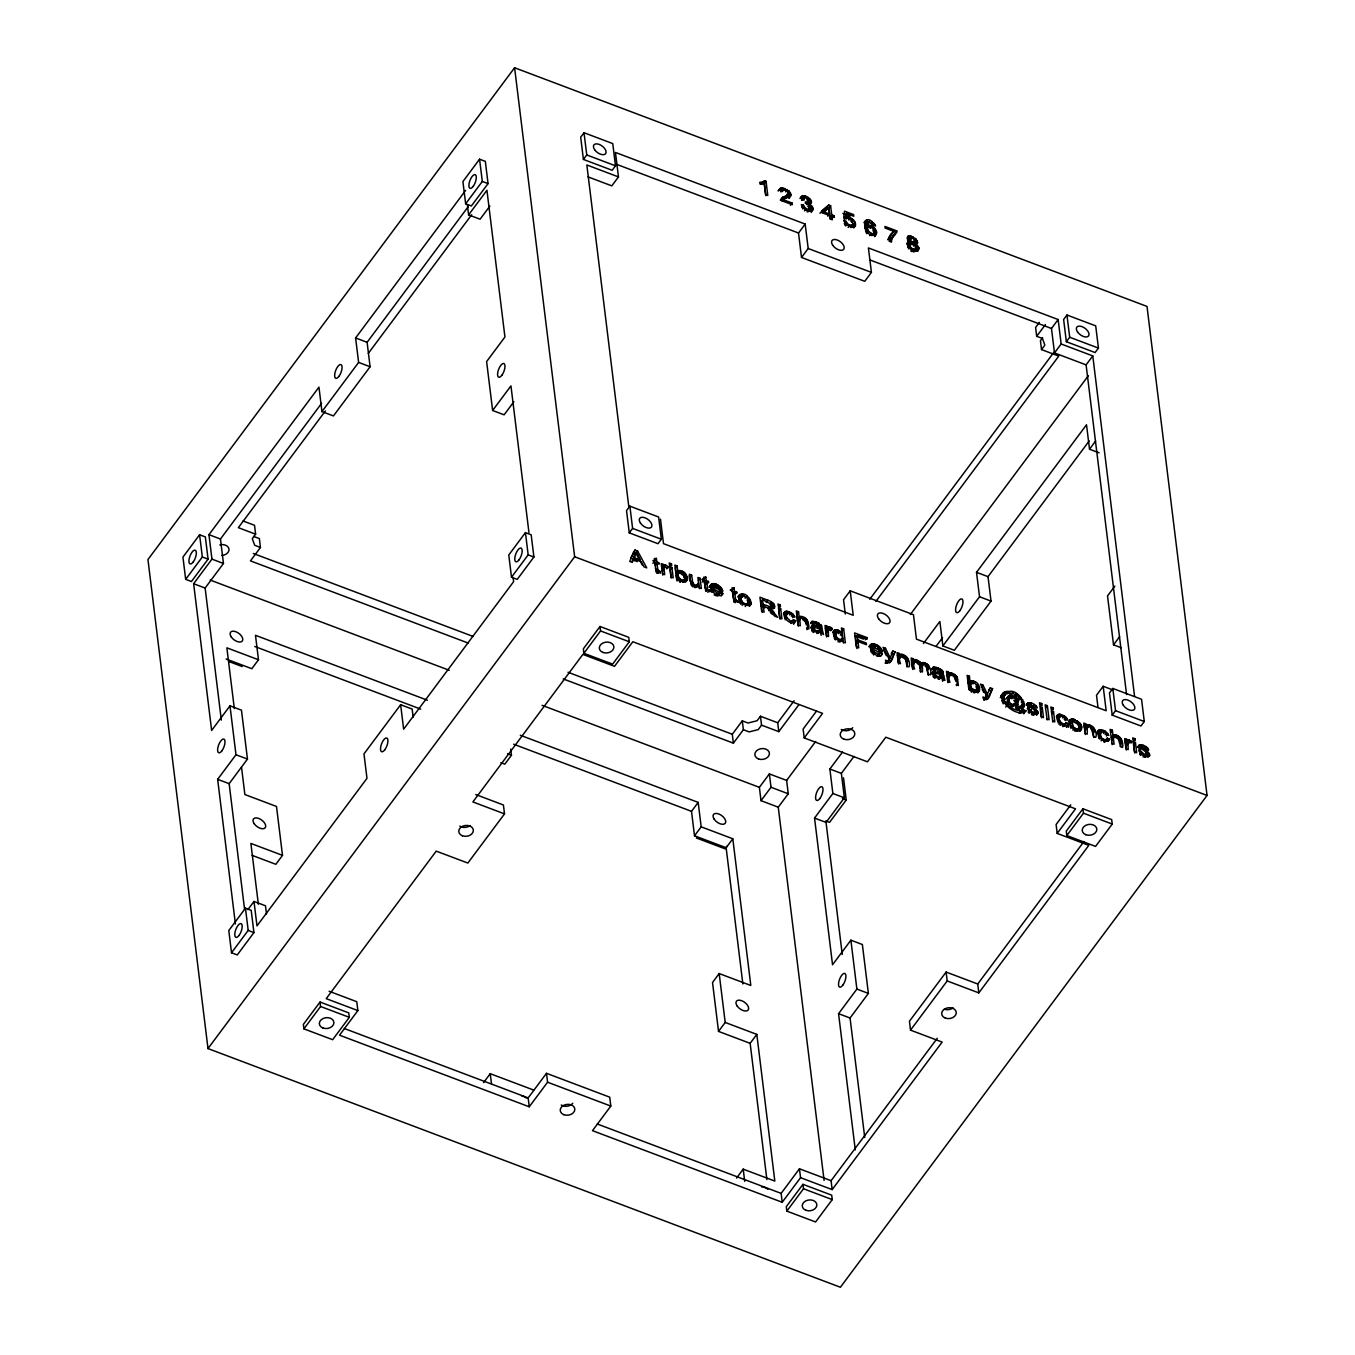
<?xml version="1.0" encoding="UTF-8"?>
<svg xmlns="http://www.w3.org/2000/svg" width="1355" height="1355" viewBox="0 0 1355 1355"><rect width="100%" height="100%" fill="white"/><g stroke="black" fill="none" stroke-linecap="round" stroke-linejoin="round"><path stroke-width="1.5" d="M1013.777 700.298L1014.658 701.365L1016.318 699.129C1007.104 687.324 1002.937 708.597 1015.302 705.498C1032.256 716.676 1021.247 688.933 1009.373 691.423C990.149 693.167 1014.98 719.878 1025.938 710.816L1023.702 709.969C1015.437 712.882 999.736 703.499 1005.156 693.828C1012.829 689.729 1028.631 701.043 1019.688 708.597L1016.877 708.953L1018.537 706.717L1022.178 705.565M837.288 631.447L835.645 632.649L836.509 636.918L834.832 639.154L833.986 634.885L837.288 631.447C844.368 630.092 842.437 645.065 841.065 639.374M876.211 234.364L874.551 236.583L874.991 234.415L873.01 230.536L874.669 228.301L871.807 226.082L867.336 225.303L864.863 228.03L865.1 225.015L868.216 221.678L875.584 225.997C862.695 206.807 859.527 237.735 875.466 235.025L876.651 232.179L874.669 228.301M786.611 613.493L784.647 617.931L786.323 615.695C785.494 610.902 792.37 613.341 792.895 616.423L795.029 616.982L791.354 612.714L786.307 611.207L784.376 612.257C781.547 617.897 792.421 626.959 795.69 620.742L793.471 619.692L790.913 623.436L793.471 619.692M1059.475 716.473L1057.51 720.911L1059.17 718.675C1058.357 713.882 1065.233 716.338 1065.741 719.403L1067.892 719.962L1064.217 715.711L1059.17 714.187L1057.239 715.237C1054.41 720.877 1065.284 729.938 1068.553 723.722L1066.334 722.672L1062.845 726.5L1066.334 722.672M1107.035 739.119L1106.408 739.644C1096.873 740.457 1100.599 724.688 1106.713 734.867L1108.847 735.426L1105.172 731.158L1100.125 729.651L1098.194 730.701C1095.365 736.341 1106.239 745.385 1109.508 739.186L1107.289 738.136L1104.732 741.879L1107.289 738.136M1004.343 700.484L1002.666 702.72L1002.141 698.367L1005.156 693.828M685.037 579.093L683.716 574.164L679.787 571.996C675.451 573.419 679.566 580.567 683.327 580.313L685.037 579.093L682.734 582.244M975.719 690.034L975.414 692.185L973.94 692.862L975.6 690.627C979.987 689.255 975.736 681.988 972.077 682.327L968.689 685.749L972.399 680.938C983.256 681.971 979.614 699.468 970.79 688.967L970.942 690.237L968.876 689.458L967.148 675.4L969.384 676.23L969.994 681.26L968.334 683.496L967.707 678.465L969.384 676.23M748.671 603.111C751.06 597.453 738.238 592.101 741.473 600.401C743.624 606.972 752.228 601.366 747.012 605.346M899.212 654.838L899.043 653.381L897.027 652.619L898.28 662.815L900.516 663.662C895.113 649.621 910.543 657.344 906.749 666.016L908.985 666.846C911.898 660.613 902.311 649.13 897.552 657.073L900.262 656.582L901.922 654.363M948.043 682.683L947.636 677.432L951.346 673.012L954.852 674.553L957.308 677.517L958.408 685.511L956.173 684.665M1079.41 727.94C1073.922 735.375 1082.916 725.636 1078.021 723.011C1073.804 714.61 1065.149 731.243 1073.787 719.183L1080.409 723.655L1081.764 727.076L1080.562 730.514C1073.854 733.919 1063.675 718.658 1073.787 719.183M1085.609 728.55L1084.898 730.802L1088.353 726.212L1091.249 727.432L1093.485 736.493L1095.721 737.34C1098.634 731.107 1089.047 719.624 1084.288 727.55L1086.998 727.076L1088.675 724.84M677.297 579.872L676.399 575.435L679.787 571.996M975.6 690.627L971.247 687.95L970.603 682.988M920.553 672.199L920.13 666.982L922.382 664.086L924.601 664.238L926.854 666.05L928.039 674.045L930.258 674.875C933.358 668.862 923.958 657.294 919.401 665.407L922.061 664.831L923.737 662.595M914.219 661.867L911.661 662.375L913.338 660.139L913.151 658.716L911.153 657.954L912.406 668.151L914.642 668.98C909.578 655.735 923.602 661.714 920.231 671.098L922.467 671.945L922.382 664.086M913.609 246.068L917.555 242.884L915.828 238.87L910.746 235.99L907.647 236.295L907.376 239.022L910.17 241.901L908.511 244.137L907.088 244.069L908.765 241.834L910.17 241.901M810.595 199.896L806.598 204.622L809.037 201.98L808.156 199.168L804.768 197.44L802.973 199.016L800.686 197.881C802.922 192.766 811.73 198.287 811.442 202.759L809.325 203.86L813.152 208.602L811.255 212.379L811.12 209.5L807.665 206.096M772.469 605.583L770.826 606.972L763.102 604.296L762.543 599.655L772.113 604.584L769.928 609.174L773.925 604.11L770.148 601.129L759.935 597.182L761.662 611.257L764.068 612.155L763.305 605.922L768.59 608.327L774.67 616.152L777.685 617.304L770.301 608.412L768.624 610.648M867.319 227.488L868.589 231.451L866.912 233.687L865.659 229.723L867.996 226.81L871.875 227.691L873.975 230.028L874.297 232.687L871.993 235.668L876.024 230.198M1038.235 712.781L1037.066 714.542L1033.323 714L1029.309 711.697L1027.293 708.597L1029.461 709.173C1038.066 718.015 1037.083 709.038 1027.784 705.853C1025.142 699.519 1036.897 703.99 1037.185 708.021L1035.034 707.429C1021.856 699.688 1035.627 708.919 1038.235 712.781L1036.575 715.017L1034.272 711.883L1035.948 709.647M1140.876 746.571L1148.346 752.432L1149.701 755.65L1147.583 756.717L1142.553 755.04L1138.81 750.704L1140.995 751.263C1149.599 760.104 1148.6 751.127 1139.301 747.943C1136.676 741.608 1148.43 746.097 1148.701 750.128L1146.55 749.535C1145.585 745.809 1138.336 745.098 1139.453 749.959L1143.129 745.301M851.567 225.523L850.754 227.606L853.125 224.591L851.872 220.56L848.958 218.646L843.691 217.749L844.572 211.194L853.616 214.615L853.819 216.258L846.553 213.514L844.385 219.171L846.553 213.514M854.954 222.051L853.294 224.286L853.786 227.911L855.445 225.675C856.14 220.746 850.686 216.58 846.045 216.936M891.861 238.582L891.471 242.122L889.185 241.258L890.235 235.635L894.046 231.434L885.137 228.08L884.934 226.421L896.705 230.858L896.875 232.213L890.184 240.817L893.894 234.703M773.925 604.11L774.484 608.226L770.301 608.412M916.742 248.914L912.508 248.846L910.069 246.644L909.561 244.036L912.745 243.595L916.454 246.644L916.742 248.914L914.405 251.759M808.258 202.386L805.412 201.844L805.344 203.267L808.325 204.402L810.798 207.755L807.173 211.837L808.986 211.024L808.732 208.806M915.201 241.918L913.253 238.378L909.476 238.074L911.407 241.596L915.201 241.918L912.999 244.611L915.303 241.156M915.269 243.832L918.775 247.44L917.86 251.132C913.219 251.793 907.02 248.117 907.223 242.985L908.765 241.834M1018.774 698.638L1017.114 700.874L1015.928 707.988L1017.588 705.752L1018.774 698.638L1016.555 697.808L1016.318 699.129M909.679 239.801L908.019 242.037L907.816 240.309L910.018 237.616M786.696 194.764L786.256 197.474L781.073 199.439L782.75 197.203L787.933 195.239L788.712 193.562L786.391 190.53L782.496 189.615L781.784 191.309L779.464 190.259L779.803 188.718L782.563 187.803L789.152 191.106L791.015 194.459L789.101 198.186L791.015 194.459M1070.162 719.573L1068.502 721.809L1072.127 721.419L1073.194 726.771L1076.09 728.787L1079.156 728.482M807.36 204.215L809.189 201.048M678.499 578.653L678.652 579.923L676.585 579.144L674.858 565.086L677.094 565.916L675.434 568.152L676.043 573.165L677.703 570.929C689.136 567.762 690.711 590.56 678.499 578.653L676.839 580.889M712.899 588.409L713.458 590.035L711.782 592.271L711.24 590.645L712.899 588.409C728.702 598.842 722.486 585.479 714.746 583.7L711.189 589.273L714.847 585.191L718.506 586.918L720.216 589.815L712.849 587.037M872.451 648.622L872.993 650.248L871.333 652.483L870.774 650.857L872.451 648.622C888.253 659.055 882.037 645.691 874.297 643.913L870.723 649.485L874.382 645.403L878.04 647.131L879.751 650.027L872.4 647.25M977.7 684.224L976.04 686.46L977.853 692.913L979.513 690.677M662.815 575.113L661.223 563.629L663.222 564.391L663.425 565.933L665.322 565.035L668.422 566.661L667.846 567.965L664.441 567.034L662.375 571.556L662.764 569.269L664.492 569.202M826.618 636.935L826.567 631.091L829.853 627.043L832.207 628.466L831.631 629.787L828.227 628.856L826.296 631.498M829.853 627.043L827.211 627.755L827.024 626.196L825.009 625.451L826.262 635.63L828.498 636.477L828.227 628.856M1126.31 750.043L1125.988 744.606L1127.97 744.132M912.762 669.455L912.423 663.95L915.895 659.631L921.061 663.171M1009.323 701.873L1007.663 704.109C1004.8 696.673 1017.52 694.759 1015.708 703.059C1013.083 707.649 1006.274 700.942 1010 697.69M696.758 587.003L698.536 582.921L696.877 585.157M1015.302 703.753L1015.911 701.28M798.366 626.196C794.86 612.24 810.968 618.744 806.903 629.652M799.721 618.507L800.263 625.824L798.027 624.977L796.3 610.919L798.535 611.766L799.162 616.796L797.485 619.032L796.876 614.001L798.535 611.766M1014.251 703.516L1013.083 706.463L1015.708 703.059M1113.539 736.951L1111.727 740.931C1112.523 731.107 1124.074 740.067 1120.348 746.622L1122.584 747.469C1123.769 741.761 1119.721 733.326 1112.98 735.24L1111.303 737.476L1115.08 737.577L1116.74 735.342M632.599 559.886L636.41 551.976L640.424 559.988L634.259 557.65L632.599 559.886L637.223 561.631M634.259 557.65L636.41 551.976M818.268 630.6L818.2 632.836L816.879 633.462L819.877 630.6L819.216 626.925M941.352 674.197L941.285 676.416L938.287 679.295L941.352 674.197L935.069 673.316L933.443 676.941L935.069 673.316M1023.99 701.941L1022.314 704.177L1021.89 709.461L1024.211 706.328M813.661 627.484L811.78 630.431L813.661 627.484L819.944 628.364L821.706 626.129L817.997 622.656L811.662 621.505L810.9 622.894L813.102 623.944C816.303 619.032 823.467 630.532 817.793 627.856M888.507 660.156L889.151 658.174M890.184 657.92L892.894 651.061L895.13 651.907C892.86 654.888 892.064 666.27 885.967 661.901L885.509 660.19L887.982 661.088L889.32 659.445L883.07 647.351L885.476 648.266L890.184 657.92L886.306 663.323L885.137 663.052L886.814 660.817M986.576 694.946L985.949 696.927L990.336 687.849L992.571 688.679C990.302 691.66 989.489 703.042 983.391 698.672L982.951 696.961L985.407 697.859L986.745 696.216L980.495 684.123L982.9 685.037L987.609 694.692M793.573 624.299L795.69 620.742M1068.553 723.722L1066.436 727.296L1068.096 725.061M891.285 233.907L887.864 239.801L889.524 237.565M751.043 603.923L749.823 605.685C727.161 603.517 745.453 581.82 751.043 603.923L749.383 606.159L747.164 600.028L748.841 597.792M633.75 558.904L632.277 562.41L629.719 561.444L634.987 550.028L637.578 551.011L646.741 567.88L643.998 566.847L641.355 561.783L633.75 558.904L632.091 561.139M887.644 661.68L886.306 663.323M985.085 698.452L984.408 699.824L986.084 697.588M889.727 662.612L895.13 651.907M987.151 699.383L992.571 688.679M630.685 557.972L634.987 550.028M1072.059 721.283L1070.06 725.653L1070.552 727.466L1072.211 725.23M956.478 685.647C960.56 677.043 944.723 667.405 949.923 682.31L947.704 681.463L946.451 671.284L948.449 672.029L948.636 673.486L946.976 675.722L950.956 675.62L952.616 673.384M713.458 590.035L717.303 593.371L720.521 592.592L722.859 593.693L721.131 595.353C714.678 597.707 705.023 583.531 714.746 583.7M880.073 652.805L877.21 656.125L880.073 652.805L882.393 653.906L880.682 655.566C874.212 657.92 864.558 643.744 874.297 643.913M770.47 608.886L770.453 606.82M1127.919 741.964L1128.19 749.586L1125.954 748.739L1124.701 738.56L1126.716 739.322L1126.903 740.863L1128.8 739.966L1131.899 741.591L1131.323 742.896L1127.919 741.964L1125.988 744.606M877.921 655.769L880.733 656.142L882.393 653.906M514.595 67.75L147.949 559.547L207.993 1048.567L840.405 1287.25L1207.051 795.453L1147.008 306.433L514.595 67.75L574.639 556.77L207.993 1048.567M199.592 534.751L182.942 557.108L185.669 579.347L191.411 581.515L208.077 559.158L205.35 536.936L199.592 534.751L202.335 556.99L185.669 579.347M479.568 159.196L462.919 181.553L465.646 203.792L471.388 205.96L488.054 183.603L485.327 161.381L479.568 159.196L482.312 181.435L465.646 203.792M244.578 909.408L229.147 783.664L247.474 759.071L241.461 710.172L229.977 705.836L211.634 730.43L193.63 583.717L211.956 559.124L208.958 534.683L318.95 387.14L321.948 411.598L333.449 415.934L370.101 366.748L367.103 342.307L468.254 206.638M321.948 411.598L358.618 362.412L355.603 337.954L465.595 190.428M221.339 720.098L205.13 588.053L223.456 563.477L220.459 539.019L321.592 403.35M489.883 206.096L480.093 219.205L468.61 214.869L486.936 190.276L504.941 336.989L486.614 361.582L492.627 410.48L504.111 414.816L513.901 401.707M325.386 410.955L238.361 527.671L255.621 534.192L252.284 538.663L254.706 545.303L260.448 547.471L250.455 560.885L468.169 643.049M368.272 353.435L471.676 214.717M584.022 132.739L580.685 137.211L583.412 159.433L612.172 170.29L615.492 165.818L612.765 143.596L584.022 132.739L586.749 154.961L583.412 159.433M427.418 700.213L255.485 635.309L258.483 659.766L251.827 668.709L226.133 659.004M1126.581 694.573L1086.1 364.868L1054.478 352.927L1061.151 343.984L1058.136 319.543L868.42 247.931L871.417 272.389L864.761 281.315L801.516 257.45L808.19 248.507L805.175 224.066L615.458 152.454L618.456 176.912L611.799 185.855L588.07 176.895M235.397 923.941L217.647 779.328L235.973 754.735L229.977 705.836M492.627 410.48L510.954 385.887L528.958 532.583M764.61 180.774L761.188 184.144L764.61 180.774L766.049 181.316L767.777 195.442L765.558 194.595L764.203 183.603L766.049 181.316M762.272 183.636L763.932 181.401M241.529 767.286L244.882 794.538L276.505 806.462L282.501 855.361L275.844 864.304L252.132 855.361M779.803 188.718L778.143 190.953L780.87 187.905M245.458 908.189L228.792 930.546L231.519 952.768L237.261 954.936L253.927 932.579L251.2 910.357L245.458 908.189L248.185 930.411L231.519 952.768M525.435 532.634L508.769 554.991L511.496 577.213L517.237 579.381L533.904 557.024L531.177 534.802L525.435 532.634L528.162 554.856L511.496 577.213M782.563 187.803L780.903 190.039L779.193 190.14M780.836 191.851L782.496 189.615M781.903 191.716L783.563 189.48M783.207 190.665L784.867 188.43M247.88 909.628L253.995 901.448L265.478 905.784L266.478 913.931M413.139 717.202L412.14 709.055L400.64 704.719L363.97 753.905L366.985 778.346L256.993 925.888L253.995 901.448M785.578 191.817L787.238 189.581M787.475 193.342L789.152 191.106M782.326 201.319L784.003 199.083L790.778 195.95M784.901 198.203L786.561 195.967M787.052 195.798L788.712 193.562M786.256 197.474L788.576 194.476M790.439 192.8L788.779 195.035L789.355 196.695M790.422 205.266L792.082 203.03L783.173 199.659L784.003 199.083M801.635 196.153L799.958 198.389L804.057 198.524M801.279 197.999L802.939 195.764M802.092 198.016L803.769 195.781M801.567 200.303L803.227 198.067M803.854 197.542L802.177 199.778L804.277 199.964M803.109 199.676L805.717 196.289M806.852 200.049L808.512 197.813M801.838 207.4L803.498 205.164L801.296 204.554C802.617 208.789 808.918 213.294 812.932 210.144M809.697 198.829L808.037 201.065L809.816 204.199L811.493 201.963M802.516 208.856L804.176 206.621L803.498 205.164M809.545 203.199L811.205 200.963M804.497 210.872L806.157 208.636L808.833 209.602M809.155 207.078L810.815 204.842M809.121 209.991L811.984 205.994M808.291 211.668L809.968 209.432M808.986 211.024L810.663 208.789M811.12 209.5L812.78 207.264M811.493 210.838L813.152 208.602M801.516 257.45L798.518 233.009L805.175 224.066M819.927 213.26L828.769 205.045L830.598 205.74L831.716 214.852L830.039 217.088L828.921 207.976L830.598 205.74M827.82 216.241L829.48 214.005L828.701 207.671L823.349 213.04M830.242 218.663L831.902 216.427L834.358 217.359L834.172 215.767L831.716 214.852M832.495 218.003L834.172 215.767M629.872 506.16L626.535 510.632L629.262 532.871L658.022 543.711L661.342 539.239L658.615 517.017L629.872 506.16L632.599 528.399L629.262 532.871M845.977 219.137L847.637 216.902M845.994 221.305L844.317 223.541L845.774 225.98L847.451 223.744L845.994 221.305L843.657 220.56L848.789 226.183L852.651 227.284L855.445 225.675M844.893 224.862L846.57 222.627M848.857 220.086L850.534 217.85M850.94 221.492L852.617 219.256M848.145 227.505L849.822 225.269L853.125 224.591M851.889 222.372L853.548 220.137M853.921 226.268L855.581 224.032M865.608 220.442L863.948 222.677L868.335 222.796M864.778 222.322L866.455 220.086M865.794 222.22L867.454 219.984M864.812 226.234L868.216 221.678M865.1 225.015L869.995 220.56M864.863 228.03L867.336 225.303M865.659 227.538L868.335 225.133M865.659 229.723L867.996 226.81M870.317 223.761L871.976 221.526M869.487 225.235L866.658 227.369M865.54 230.858L867.217 228.622M871.959 225.049L873.619 222.813M866.252 232.755L867.911 230.519M870.13 228.318L871.807 226.082M873.196 226.573L874.856 224.337M869.673 235.635L871.333 233.399L872.62 233.67M642.321 565.052L635.902 553.246L637.578 551.011M634.089 556.515L635.749 554.28M874.991 234.415L876.651 232.179M874.957 235.618L876.617 233.382M888.558 237.87L890.235 235.635M889.625 236.143L892.589 232.484M894.046 231.434L890.929 234.72M320.034 1002.039L303.368 1024.397L303.91 1028.852L332.653 1039.692L349.319 1017.334L348.777 1012.896L320.034 1002.039L320.576 1006.494L303.91 1028.852M600.011 626.484L583.344 648.842L583.886 653.296L612.629 664.136L629.296 641.779L628.754 637.341L600.011 626.484L600.553 630.939L583.886 653.296M895.045 233.094L896.705 230.858M891.014 238.768L892.674 236.532M892.234 236.939L895.35 233.212M654.719 560.648L656.379 558.412L654.279 558.599L656.04 571.505L657.717 569.269L656.989 563.307L659.224 564.154L659.055 562.816L656.819 561.969L656.379 558.412M652.924 563.358L654.601 561.122L652.958 560.513L654.753 562.461M510.7 749.129L511.462 755.243L504.788 764.186L500.842 762.696M655.143 564.205L656.819 561.969M655.312 565.543L656.989 563.307M656.277 572.488L657.717 569.269M656.701 572.979L657.954 570.252M661.562 566.627L663.222 564.391M908.917 235.804L907.257 238.04L909.086 238.226L910.746 235.99M659.157 571.149L657.48 573.385L660.122 571.454L658.378 570.743M664.052 565.306L661.748 568.168L664.39 567.474M663.002 567.271L664.661 565.035M663.645 567.271L665.322 565.035M662.51 569.676L664.441 567.034M663.222 569.049L666.05 565.238M907.698 241.054L909.374 238.819M662.341 570.54L664.018 568.304M911.339 239.09L913.016 236.854M910.408 240.767L908.731 243.002L909.747 243.832L910.967 244.442L912.643 242.206M666.745 568.88L668.422 566.661M909.561 244.036L907.782 247.271L909.442 245.035M669.81 566.034L671.47 563.799L669.235 562.952L669.489 564.95L671.724 565.78L671.47 563.799M911.407 241.596L908.561 245.645L909.662 245.492M908.409 248.88L910.069 246.644M915.828 238.87L914.168 241.105L915.946 244.256L917.606 242.02M912.118 244.73L913.795 242.494M671.945 567.677L673.198 577.857L670.962 577.01L669.709 566.83L671.945 567.677L670.285 569.913L671.284 578.06M915.404 242.697L917.064 240.462M912.508 248.846L910.848 251.082L911.847 251.556L913.524 249.32M915.878 245.12L917.555 242.884M915.15 247.169L916.81 244.933M913.287 251.911L914.964 249.676M917.996 246.153L916.319 248.388L917.471 250.963L919.13 248.727M917.098 249.676L918.775 247.44M676.043 573.165L678.398 570.624M676.721 572.86L679.194 570.523M676.399 575.435L680.108 570.624M676.331 576.976L677.991 574.74M676.687 578.619L678.347 576.383M680.684 573.707L682.344 571.471M683.496 572.183L681.836 574.418L682.869 575.231L684.546 572.996M677.94 580.668L679.617 578.433M329.096 991.267L356.772 1001.701L357.856 1010.593L339.529 1035.186L529.246 1106.798L547.572 1082.205L546.488 1073.312L609.733 1097.177L610.817 1106.07L592.491 1130.663L782.208 1202.275L800.551 1177.681L799.45 1168.789L831.072 1180.713L832.156 1189.605L800.551 1177.681M475.757 794.538L503.416 804.989L504.517 813.881L467.848 863.05L436.225 851.126L326.233 998.652L357.856 1010.593M679.448 581.871L681.125 579.635M685.41 573.91L683.75 576.146L685.749 581.634L687.408 579.398M680.312 582.277L681.988 580.042M684.461 577.145L686.138 574.91M685.054 578.212L686.714 575.977M685.461 579.33L687.137 577.095M685.698 580.448L687.358 578.212M699.18 586.241C692.541 588.849 688.052 579.889 689.424 574.266L691.66 575.113L690 577.349L690.457 581.109M692.354 580.77L690.694 583.006L691.05 584.869L692.71 582.633L691.66 575.113M693.116 583.361L692.066 586.275L693.743 584.039L692.71 582.633M695.471 585.072L694.539 584.615L692.862 586.851L698.418 584.767M698.435 580.533L700.112 578.297L697.876 577.467L699.434 588.68M694.759 587.579L696.436 585.343M695.64 587.613L697.3 585.377M696.927 586.275L698.587 584.039M705.803 577.061L706.226 580.618L708.479 581.464L706.819 583.7L704.566 582.853L704.126 579.296L705.803 577.061L703.702 577.247L704.007 579.771L702.347 582.006M704.566 582.853L706.226 580.618M708.479 581.464L708.648 582.802L706.395 581.956L704.736 584.191L705.227 588.172M707.124 587.918L705.464 590.153C708.225 593.998 707.395 583.378 706.395 581.956M705.701 591.136L707.361 588.9M711.121 584.344L709.461 586.58L713.086 585.936M709.038 587.291L711.782 583.836M710.952 585.8L712.611 583.565M711.951 585.75L713.611 583.514M707.869 592.338L709.546 590.102L707.784 589.391M713.746 585.343L711.392 588.206M714.373 586.325L716.05 584.09M718.489 585.343L716.812 587.579L715.643 586.901M720.521 587.121L718.861 589.357L720.758 592.66M717.303 593.371L715.643 595.607L714.102 594.811M719.691 590.39L721.351 588.155M716.761 595.912L718.438 593.676M720.318 591.508L721.995 589.273M717.676 595.895L719.353 593.659M718.861 594.828L722.435 590.424M721.199 595.929L722.859 593.693M736.73 592.118L735.054 594.354L732.818 593.507L732.378 589.95L734.037 587.714L731.954 587.918L732.259 590.441L730.616 589.815L732.428 591.779L733.665 599.774L738.289 602.416L735.613 599.571L734.647 592.609L736.883 593.473L736.73 592.118L734.478 591.271L734.037 587.714M732.818 593.507L734.478 591.271M734.647 592.609L732.97 594.845L734.359 602.281L736.036 600.045M733.699 600.807L735.375 598.571M733.936 601.806L735.613 599.571M739.423 594.743L737.764 596.979L742.557 596.962L744.217 594.726M738.56 596.539L740.22 594.303M739.39 596.386L741.049 594.151M735.138 602.704L736.815 600.468M740.338 596.403L741.998 594.168M743.048 594.354L739.39 599.215L742.896 595.827M740.999 598.588L739.322 600.824L739.813 602.636L741.473 600.401M740.237 603.449L741.913 601.213M745.064 598.249L746.74 596.014M740.795 604.178L742.455 601.942M742.134 605.38L743.793 603.144M748.011 601.061L749.688 598.825M747.079 603.703L748.739 601.468M745.182 606.532L746.842 604.296M748.654 602.145L750.331 599.909M749.112 603.28L750.772 601.044M749.349 604.482L751.026 602.247M762.543 599.655L760.866 601.891L761.442 606.532L764.881 607.836M761.442 606.532L763.102 604.296M763.305 605.922L761.646 608.158L762.154 612.308M766.337 602.467L767.997 600.231M771.74 602.01L770.08 604.245L773.282 608.751L774.941 606.515M768.082 608.971L769.742 606.752M771.283 605.194L772.943 602.958M769.166 609.208L770.826 606.972M772.96 607.565L774.62 605.329M771.825 609.648L770.165 611.884L772.384 614.509L774.061 612.274M771.3 613.121L772.96 610.885M778.532 607.074L780.209 604.838L777.973 603.991L778.21 605.973L780.446 606.82L780.209 604.838M780.683 608.717L781.937 618.896L779.701 618.049L778.448 607.87L780.683 608.717L779.023 610.953L780.023 619.1M785.138 611.512L783.478 613.747L787.712 614.018L789.372 611.783M784.647 613.442L786.307 611.207M786.086 613.544L787.763 611.308M784.697 616.271L787.001 613.121M785.121 619.794L786.781 617.558L786.323 615.695M789.677 614.95L791.354 612.714M791.32 616.169L792.98 613.934M792.556 617.609L794.233 615.373M797.485 619.032L799.907 616.508C806.581 615.848 809.596 623.385 808.766 629.025L806.53 628.178M798.247 618.744L800.805 616.423M797.875 621.454L800.144 618.083M799.162 620.133L801.804 616.542M797.909 622.487L799.586 620.251M802.651 619.76L804.311 617.524M805.531 618.303L803.854 620.539L804.853 621.42L806.513 619.184M807.224 620.116L805.564 622.351L806.31 624.807L807.97 622.572M806.022 623.436L807.699 621.2M812.424 621.234L810.747 623.469L814.778 624.232L816.455 621.996M811.831 623.469L813.508 621.234M813.203 623.723L814.863 621.488M815.862 626.112L812.373 625.587L810.713 627.822L814.203 628.347L815.862 626.112L819.775 627.026M563.172 678.906L733.377 743.15L732.293 734.258L742.286 720.843L748.045 723.028L757.123 720.725L760.46 716.253L777.702 722.757L778.786 731.649L761.544 725.145L760.46 716.253M1039.353 322.388L1035.593 327.419L1036.694 336.294L1042.435 338.479L1044.857 345.118L1041.521 349.59L1058.763 356.094L875.906 601.383M812.255 627.856L813.915 625.62M812.797 629.499L814.474 627.263M817.997 622.656L816.32 624.875L817.556 625.57L819.233 623.334M812.035 631.125L813.457 628.195M812.594 631.837L813.694 628.889M813.474 632.497L815.134 630.261L818.539 631.227M818.064 628.805L820.876 624.689M733.377 743.15L743.387 729.735L742.286 720.843M819.69 627.619L821.367 625.383M1036.694 336.294L1045.433 324.573M818.386 632.209L820.046 629.973M817.692 633.276L819.877 630.6M821.147 635.393L820.351 630.007L821.706 626.129M483.583 1082.611L490.239 1073.685L533.718 1090.081M1113.065 690.017L1103.173 686.291L1106.171 710.748L916.454 639.137L913.456 614.696L850.212 590.814L843.538 599.757L845.3 614.018M820.639 632.294L822.299 630.058L822.028 627.772M825.347 628.432L827.024 626.196M1042.656 337.717L1040.437 340.698L1041.521 349.59M827.837 627.128L825.551 629.99L828.176 629.279M826.787 629.093L828.464 626.857M742.862 983.95L726.128 847.722L694.505 835.781L691.507 811.34L698.181 802.397L520.303 735.257M827.448 629.093L829.108 626.857M1054.478 352.927L1051.48 328.486L1058.136 319.543M826.144 632.362L827.803 630.126M827.6 630.854L829.277 628.618M826.177 633.378L827.837 631.142M831.005 627.619L829.328 629.855L830.547 630.702L832.207 628.466M1066.961 315.021L1063.624 319.492L1066.351 341.714L1095.094 352.554L1098.431 348.083L1095.704 325.861L1066.961 315.021L1069.688 337.243L1066.351 341.714M761.544 725.145L758.207 729.617L749.129 731.903L743.387 729.735M838.237 630.211L834.324 630.143L832.648 632.379L836.56 632.446L838.237 630.211L842.031 632.988L840.371 635.224M833.715 632.006L835.374 629.77M835.036 632.04L836.713 629.804M833.986 634.885L836.255 631.718M833.952 636.545L835.612 634.309M839.372 630.736L837.695 632.971L838.728 633.632L840.405 631.396M834.426 638.357L836.086 636.122M835.374 639.882L836.509 636.918M841.98 631.024L843.64 628.788L841.421 627.941L843.454 643.066M838.017 641.796L839.677 639.56L842.437 639.221M777.702 722.757L794.098 700.772M869.774 599.266L1053.902 352.283M694.505 835.781L701.179 826.838L698.181 802.397M839.338 642.067L840.998 639.831M840.388 641.813L842.674 638.696M778.786 731.649L798.976 704.583M857.224 635.495L855.564 637.731L856.089 642.084L857.766 639.848L857.224 635.495L867.081 639.204L866.878 637.561L854.615 632.921L856.343 646.979L858.748 647.893L857.969 641.508L866.506 644.726L866.302 643.066L857.766 639.848M857.969 641.508L856.292 643.744L856.885 648.537M865.218 639.797L866.878 637.561M778.261 807.19L761.019 800.67L759.376 787.34L769.369 773.925L786.628 780.429L788.254 793.776L778.261 807.19L824.094 1180.442M529.246 1106.798L528.162 1097.906L546.488 1073.312M816.574 711.019L803.125 729.058L804.226 737.933L867.471 761.815L885.797 737.222L1075.514 808.833L1057.188 833.41L1088.81 845.351L978.818 992.893L947.196 980.952L946.112 972.06L977.734 984.001L978.818 992.893M870.655 644.557L868.995 646.792L871.316 644.048M869.639 646.284L872.163 643.777M870.486 646.013L873.145 643.727M804.226 737.933L822.553 713.357L632.836 641.745L614.493 666.338L582.887 654.397L472.895 801.94L504.517 813.881M870.926 648.418L873.298 645.556M875.178 647.114L876.854 644.878M727.347 845.859L725.128 848.84L696.385 837.983M761.019 800.67L771.012 787.255L769.369 773.925M726.128 847.722L732.801 838.779L701.179 826.838M1086.1 364.868L1092.774 355.925L1061.151 343.984M872.315 653.889L873.992 651.653L872.993 650.248M877.43 648.622L879.09 646.386M873.636 655.024L875.313 652.788L878.887 653.889M880.073 647.334L878.396 649.57L880.31 652.89L881.97 650.654M879.226 650.603L880.902 648.368M879.869 651.721L881.529 649.485M786.628 780.429L815.659 741.49M910.357 614.476L1088.37 375.691M885.476 648.266L883.799 650.502L886.407 655.701M892.894 651.061L891.234 653.296L893.47 654.143M886.983 663.052L889.168 659.8M897.366 655.617L899.043 653.381M898.263 656.633L899.94 654.397M899.178 656.481L900.838 654.245M900.143 656.091L898.213 658.784L900.533 655.82M899.839 658.09L898.162 660.325L898.619 664.035M899.94 657.971L901.617 655.735M901.532 656.972L903.209 654.736M905.428 655.888L903.768 658.124L902.684 657.48M906.36 656.599L904.683 658.835L905.36 659.563L907.037 657.327M907.528 658.073L905.868 660.308L907.054 666.999M906.224 661.105L907.884 658.869M906.546 662.832L908.223 660.596M864.727 1137.472L850.059 1018.011L868.386 993.418L862.373 944.52L850.889 940.184L832.546 964.777L814.541 818.064L832.868 793.488L829.87 769.03L842.505 752.076M923.416 643.54L939.862 621.488L942.86 645.945L954.36 650.281L991.03 601.095L988.015 576.654L1089.166 440.985M942.86 645.945L979.53 596.759L976.515 572.318L1086.507 424.776L1089.522 449.216L1099.091 452.841M911.492 660.952L913.151 658.716M912.305 661.968L913.964 659.733L915.895 659.631M913.168 661.799L914.828 659.563M912.271 664.746L915.116 661.02M912.322 665.932L913.998 663.696M915.455 662.222L917.115 659.987M918.47 660.613L916.793 662.849L918.775 664.458L920.452 662.222M917.911 663.594L919.571 661.359M920.147 664.949L921.807 662.714M921.027 664.746L922.687 662.527M842.251 954.445L826.042 822.417L844.368 797.824L841.37 773.366L854.006 756.412M936.186 646.183L942.504 637.697M920.079 668.252L921.739 666.016M923.246 665.17L924.906 662.934M925.008 666.033L926.668 663.798M925.736 666.558L927.396 664.323M928.023 664.899L926.363 667.134L928.378 675.366M1089.522 449.216L1095.619 441.019M926.888 667.795L928.548 665.559M927.277 668.506L928.954 666.27M927.735 670.132L929.395 667.896M933.07 667.338L931.41 669.573L936.186 670.048L937.863 667.812L942.284 670.522L944.943 680.43L942.013 678.127C938.473 679.787 929.699 674.756 933.781 671.403C945.146 676.45 940.777 666.474 934.51 669.76L932.308 668.709L933.07 667.338L937.863 667.812M932.155 669.285L933.832 667.05M933.256 669.285L934.916 667.05M934.611 669.539L936.271 667.304M933.189 671.589L931.529 673.825L935.611 674.163L937.27 671.928M932.121 673.638L933.781 671.403M933.663 673.672L935.323 671.436M933.189 676.247L934.865 674.011M935.882 673.079L933.409 675.535M935.102 674.705L934.002 677.652L934.882 678.313L936.559 676.077L939.947 677.06M940.641 669.167L938.964 671.403L937.728 670.708M941.589 669.844L939.93 672.08L941.454 674.18L942.555 681.226L944.232 678.99M940.624 672.758L942.284 670.522M939.472 674.638L941.149 672.402M843.504 777.787L846.231 800.009L829.565 822.366L825.737 820.927M939.523 675.078L941.183 672.842M941.098 673.435L942.775 671.199M941.454 674.18L943.131 671.961M939.76 677.06L941.437 674.824M732.801 838.779L750.805 985.475L719.183 973.551L712.527 982.494L718.523 1031.392L750.145 1043.333L766.879 1179.544M939.1 679.109L941.471 675.789M939.608 678.652L941.285 676.416M941.759 675.823L943.436 673.587M942.047 678.127L943.707 675.891M946.789 674.265L948.449 672.029M947.687 675.298L949.347 673.062L951.346 673.012M948.585 675.129L950.261 672.893M947.636 677.432L949.55 674.739M947.585 678.974L949.245 676.738L948.297 676.721M953.192 676.789L954.852 674.553M956.444 675.976L954.784 678.211L955.969 681.48L957.629 679.245M955.275 678.957L956.952 676.721M955.631 679.753L957.308 677.517M968.334 683.496L970.671 680.938L972.399 680.938M969.011 683.174L971.484 680.837M972.077 682.327L969.333 684.851M970.282 685.054L968.622 687.29L969.587 690.186L971.247 687.95M973.432 681.243L971.772 683.479L969.807 683.072M968.977 688.933L970.637 686.697M972.958 684.021L974.635 681.785M970.942 691.66L972.619 689.424M718.523 1031.392L725.196 1022.449L719.183 973.551M971.738 692.185L973.398 689.949M976.752 687.459L978.412 685.224M977.328 688.526L979.004 686.291M975.007 692.557L977.328 689.407M977.751 689.644L979.428 687.408M977.988 690.762L979.648 688.526M981.24 687.273L982.9 685.037M978.039 691.948L979.699 689.712M990.336 687.849L988.659 690.085L990.895 690.915M983.747 700.095L986.745 696.216M1003.293 692.744L1000.939 695.877L1003.53 693.794L1007.714 693.658M1002.497 694.285L1004.157 692.049M1000.278 697.706L1001.955 695.471M1003.53 693.794L1005.207 691.558M1004.749 693.523L1006.426 691.287M1002.141 698.367L1003.801 696.131M1002.869 696.707L1005.918 693.337M1006.155 693.472L1007.815 691.236M1002.073 700.416L1003.733 698.181M1002.293 701.585L1003.953 699.349M1005.647 699.214L1008.272 696.063M750.145 1043.333L756.818 1034.39L725.196 1022.449M1003.208 703.855L1004.868 701.619M1006.613 698.299L1009.543 695.623M1007.866 697.859L1010.949 695.606M1013.015 692.456L1011.338 694.692L1009.441 694.065M1007.493 701.196L1010.593 697.334M1007.307 702.026L1008.984 699.79M1007.832 700.45L1012.354 695.962M1007.324 702.855L1008.984 700.62M1013.421 696.453L1011.762 698.689L1009.289 697.842M1005.681 707.039L1007.358 704.803M1014.285 696.03L1015.962 693.811M1015.674 696.843L1017.334 694.607M1010.305 706.633L1011.982 704.397M1011.016 706.819L1012.676 704.583M1011.728 706.87L1013.405 704.634M1012.439 706.751L1014.099 704.515M1018.215 698.74L1019.875 696.504M1014.251 704.448L1015.911 702.212M1019.333 699.79L1020.992 697.554M1016.115 706.633L1017.791 704.397M1016.233 708.529L1017.588 705.752M1021.213 702.11L1022.873 699.874M1017.622 709.088L1019.282 706.853M1018.537 709.021L1020.196 706.785M1022.635 704.481L1019.688 708.597M1022.856 706.175L1024.515 703.939M1022.856 707.462L1024.532 705.227M1020.671 710.782L1018.994 713.018L1022.026 712.205L1023.702 709.969M1026.108 705.074L1027.784 702.838M1114.86 586.088L1107.526 595.929L1113.539 644.828L1121.195 647.724M1020.806 712.815L1022.466 710.579M1028.343 702.652L1026.684 704.888L1029.936 705.43L1031.612 703.194M1028.039 704.922L1029.698 702.686M1027.581 707.158L1029.8 704.244M1025.938 710.816L1023.55 713.746L1024.278 713.052L1022.026 712.205M1027.937 707.869L1029.597 705.633M1028.852 708.648L1030.511 706.412M1029.461 709.173L1028.259 712.442L1029.936 710.206M1034.373 704.566L1032.713 706.802L1031.409 706.074M1030.867 709.834L1032.544 707.598M1029.021 713.374L1030.698 711.138M1034.559 708.394L1036.219 706.158M1031.477 714.813L1033.137 712.578M1032.798 715.203L1034.458 712.967M1035.152 712.578L1036.829 710.342M1040.115 705.803L1041.775 703.567L1039.539 702.72L1039.793 704.702L1042.029 705.548L1041.775 703.567M1034.305 714.339L1035.965 712.103M1033.696 715.186L1035.847 712.645M1035.864 713.34L1037.524 711.104M1036.338 714.153L1037.998 711.917M1042.249 707.446L1043.502 717.625L1041.267 716.778L1040.013 706.599L1042.249 707.446L1040.589 709.681L1041.589 717.828M1045.687 707.903L1047.364 705.667L1045.128 704.82L1047.178 719.962M1051.395 710.054L1053.072 707.818L1050.836 706.988L1051.073 708.97L1053.309 709.817L1053.072 707.818M1051.87 713.933L1053.546 711.697L1051.311 710.85L1052.869 722.08M1058.001 714.491L1056.341 716.727L1060.575 716.998M1057.493 716.422L1059.17 714.187M1058.949 716.524L1060.609 714.288M1057.561 719.251L1059.864 716.118M855.276 1149.904L838.559 1013.676L856.885 989.082L850.889 940.184M1113.539 644.828L1119.637 636.63M1057.984 722.774L1059.644 720.538L1059.17 718.675M1062.54 717.947L1064.217 715.711M1058.899 724.281L1060.559 722.046L1059.644 720.538M1065.843 716.93L1064.183 719.166L1065.42 720.589L1067.096 718.353M1060.152 725.416L1061.812 723.18L1064.522 724.264M1063.777 726.416L1066.063 723.655M1069.281 721.368L1070.958 719.132M1070.128 721.216L1071.788 718.98M1071.077 721.233L1072.737 718.997M1071.974 722.893L1073.634 720.657M1073.295 721.792L1074.955 719.556M1070.975 728.279L1072.652 726.043M736.544 1178.088L743.201 1169.145L774.823 1181.086L756.818 1034.39M1077.462 720.843L1075.802 723.079L1074.6 722.367M1103.173 686.291L1096.517 695.234L1098.007 707.462M1076.903 723.892L1078.563 721.656M1072.872 730.21L1074.532 727.974M1079.562 722.621L1077.902 724.857L1078.749 725.89L1080.409 723.655M1074.43 731.023L1076.09 728.787M1075.921 731.361L1077.581 729.126M1081.07 724.739L1079.393 726.974L1080.121 730.989L1081.781 728.753M1079.85 728.109L1081.51 725.874M1080.087 729.312L1081.764 727.076M1084.119 726.094L1085.778 723.858L1083.763 723.113L1085.355 734.512M1112.811 688.442L1109.474 692.913L1112.201 715.135L1140.944 725.992L1144.281 721.521L1141.554 699.282L1112.811 688.442L1115.538 710.664L1112.201 715.135M1084.999 727.127L1086.676 724.891M1085.914 726.957L1087.574 724.722M1084.965 729.261L1088.353 726.212M1088.285 727.449L1089.945 725.213M1090.504 728.617L1092.181 726.382M1093.095 727.093L1091.419 729.329L1092.604 730.785L1094.264 728.55M1092.113 730.04L1093.773 727.804M1092.96 731.581L1094.62 729.346M1094.959 731.073L1093.282 733.309L1093.807 737.476M1098.956 729.955L1096.534 732.936L1098.448 731.886L1101.53 732.445L1103.19 730.21M1098.448 731.886L1100.125 729.651M1099.904 731.988L1101.581 729.752M1100.819 731.565L1098.515 734.715L1101.954 731.327M1100.141 734.139L1098.465 736.375L1098.939 738.238L1100.599 736.002M1099.345 739.034L1101.005 736.798M1103.495 733.394L1105.172 731.158M1105.138 734.613L1106.798 732.378M1101.107 740.88L1102.784 738.644M1106.374 736.053L1108.051 733.817M1103.8 741.964L1105.477 739.728M1110.694 732.428L1112.353 730.21L1110.118 729.363L1112.184 744.64M1109.508 739.186L1107.848 741.422L1105.612 740.372M1112.065 737.188L1113.725 734.952M1112.946 737.103L1114.623 734.867M1111.693 739.898L1113.962 736.527M1113.946 737.222L1115.622 734.986M1116.469 738.204L1118.129 735.968M1117.672 738.983L1119.349 736.747M1120.331 737.628L1118.671 739.864L1120.517 746.47M782.208 1202.275L781.124 1193.382L799.45 1168.789M946.112 972.06L909.442 1021.247L910.526 1030.139L942.148 1042.08L832.156 1189.605M1070.755 804.853L1056.104 824.518L1057.188 833.41M1119.382 740.795L1121.042 738.56M1119.84 741.879L1121.517 739.644M1120.128 743.251L1121.788 741.016M1125.04 741.558L1126.716 739.322M910.526 1030.139L947.196 980.952M1127.529 740.237L1125.243 743.099L1126.479 742.201L1129.02 742.963L1130.697 740.728M1126.479 742.201L1128.139 739.966M1127.14 742.201L1128.8 739.966M1125.836 745.47L1129.545 740.169M1127.292 743.963L1128.952 741.727M1125.87 746.486L1127.529 744.251M1133.288 740.965L1134.948 738.729L1132.729 737.882L1132.966 739.881L1135.202 740.711L1134.948 738.729M802.956 1184.321L786.29 1206.678L786.832 1211.116L815.591 1221.973L832.258 1199.615L831.699 1195.161L802.956 1184.321L803.498 1188.758L786.832 1211.116M1082.933 808.766L1066.266 831.123L1066.808 835.561L1095.568 846.418L1112.235 824.06L1111.676 819.606L1082.933 808.766L1083.475 813.203L1066.808 835.561M1135.439 742.608L1136.676 752.787L1134.457 751.957L1133.203 741.761L1135.439 742.608L1133.762 744.844L1134.762 752.99M1137.218 747.52L1139.301 744.928M1137.641 747.164L1139.877 744.742M1138.2 746.978L1141.232 744.776M1139.115 749.247L1141.317 746.334M1140.995 751.263L1139.792 754.532L1141.452 752.296M1144.23 748.909L1145.89 746.673M1140.554 755.463L1142.214 753.228M1145.297 749.688L1146.974 747.452M1146.076 750.484L1147.736 748.248M1146.635 751.364L1148.295 749.129M1142.993 756.903L1144.653 754.667M1147.465 751.737L1145.805 753.973L1148.092 757.106L1149.768 754.871M1144.314 757.293L1147.262 753.6M1146.686 754.667L1148.346 752.432M1145.212 757.276L1147.482 754.193M1147.38 754.735L1145.703 756.971L1145.602 755.836M1147.38 755.429L1149.04 753.194M831.072 1180.713L937.27 1038.269M977.734 984.001L1083.932 841.54M1147.854 756.242L1149.531 754.007M867.369 222.051L866.539 225.794M912.423 663.95L914.252 663.289M920.13 666.982L921.688 666.169M834.324 630.143C830.751 634.902 837.949 642.948 843.132 640.779M1111.879 739.186L1112.98 738.577M784.952 615.729L786.476 615.119M1057.815 718.709L1059.322 718.099M828.701 207.671L823.789 211.854L829.48 214.005M828.769 205.045L821.587 211.024L821.791 212.616L829.667 215.581L830.09 218.951L832.326 219.798L831.902 216.427M907.816 240.309L910.408 240.021M793.217 620.675L790.473 620.98L786.781 617.558M893.673 235.448L895.198 234.432M1087.286 726.314L1087.252 734.139L1085.016 733.292M782.75 197.203L780.277 200.15L792.285 204.69L792.082 203.03M1027.683 706.717L1028.97 706.514M1004.258 695.572L1005.173 695.251M812.373 625.587C808.291 628.923 817.048 633.971 820.605 632.294L823.535 634.597L822.299 630.058M765.863 195.662L764.389 183.552L759.986 183.992L759.782 182.315L762.865 181.909M866.336 229.046L867.42 228.86M871.621 647.792L872.722 647.639M702.042 579.483L704.126 579.296M730.277 590.153L732.378 589.95M677.517 572.759L679.482 573.165M799.128 618.659L800.128 618.778M871.485 645.962L873.907 646.538M867.386 223.897L868.369 224.151M1139.555 747.012L1141.469 747.52M762.95 183.01L764.389 183.552M827.109 207.281L828.921 207.976M842.912 213.429L850.144 216.156M616.694 164.378L798.518 233.009M869.656 259.855L1051.48 328.486M586.749 154.961L615.492 165.818M1069.688 337.243L1098.431 348.083M618.456 176.912L586.834 164.971L628.872 507.278M808.19 248.507L871.417 272.389M482.312 181.435L488.054 183.603M355.603 337.954L367.103 342.307M976.515 572.318L988.015 576.654M358.618 362.412L370.101 366.748M979.53 596.759L991.03 601.095M632.599 528.399L661.342 539.239M1115.538 710.664L1144.281 721.521M633.31 552.264L635.902 553.246M854.7 635.817L863.457 639.12M704.007 579.771L702.381 579.161L704.177 581.126L705.413 589.12L710.054 591.745L709.546 590.102M662.476 573.809L664.695 574.655L664.052 569.32M699.366 587.731L701.365 588.493L700.112 578.297M843.301 642.067L845.368 642.846L843.64 628.788M1046.856 718.895L1049.092 719.725L1047.364 705.667M1052.564 721.046L1054.8 721.876L1053.546 711.697M1111.845 743.421L1114.081 744.268L1113.404 738.695M574.639 556.77L1207.051 795.453M528.162 554.856L533.904 557.024M600.553 630.939L629.296 641.779M1083.475 813.203L1112.235 824.06M243.019 520.964L254.52 525.3L255.621 534.192M253.605 536.411L259.364 538.579L260.448 547.471M208.958 534.683L220.459 539.019M829.87 769.03L841.37 773.366M253.317 553.484L473.014 636.41M568.016 672.266L732.293 734.258M211.956 559.124L223.456 563.477M832.868 793.488L844.368 797.824M202.335 556.99L208.077 559.158M842.404 798.569L846.231 800.009M771.012 787.255L788.254 793.776M210.144 580.042L449.199 670.268M542.051 705.311L759.376 787.34M193.63 583.717L205.13 588.053M814.541 818.064L826.042 822.417M254.757 646.487L420.761 709.139M513.647 744.2L691.507 811.34M258.483 659.766L226.861 647.826L234.33 708.597M507.498 753.753L511.462 755.243M228.775 661.494L242.189 666.558M235.973 754.735L247.474 759.071M856.885 989.082L868.386 993.418M217.647 779.328L229.147 783.664M838.559 1013.676L850.059 1018.011M282.501 855.361L250.878 843.437L258.348 904.208M248.185 930.411L253.927 932.579M547.572 1082.205L610.817 1106.07M320.576 1006.494L349.319 1017.334M803.498 1188.758L832.258 1199.615M344.356 1028.53L528.162 1097.906M597.318 1124.006L781.124 1193.382M1064.657 724.908L1066.893 725.958M791.794 621.928L794.03 622.978M871.333 233.399L868.589 231.451M849.822 225.269L847.451 223.744M839.677 639.56L837.034 637.646M818.471 628.144L820.012 629.008M907.24 243.206L908.511 244.137M935.678 675.417L936.559 676.077M814.27 629.601L815.134 630.261M806.157 208.636L804.176 206.621M873.992 651.653L875.313 652.788M1060.559 722.046L1061.812 723.18M982.104 689.001L983.832 692.473M1068.028 726.043L1068.468 727.229M807.207 202.335L807.529 203.284M660.122 571.454L660.63 573.097L657.04 571.607L655.481 568.321M820.046 628.364L820.351 630.007M1092.774 355.925L1134.542 696.131M1112.353 730.21L1112.98 735.24M1085.778 723.858L1085.965 725.315M850.212 590.814L853.21 615.272L663.493 543.66L660.495 519.219M677.094 565.916L677.703 570.929M743.201 1169.145L744.708 1181.374M467.356 204.69L468.61 214.869M513.139 577.552L513.63 581.634L403.638 729.176L400.64 704.719M490.239 1073.685L491.492 1083.864M761.561 1186.878A7.334 4.014 36.7 0 1 767.879 1189.267M521.556 1095.822A7.334 4.014 36.7 0 1 526.418 1098.126M219.832 544.862A7.334 5.437 -7 0 1 228.961 548.927A7.334 5.437 -7 0 1 221.695 555.482M470.117 825.551A7.334 5.437 -7 0 1 459.785 826.11M852.735 727.72A7.334 5.437 -7 0 1 841.235 729.464M572.759 1103.275A7.334 5.437 -7 0 1 561.258 1105.019M953.056 1007.832A7.334 5.437 -7 0 1 944.232 1009.17M462.394 835.781A7.334 5.437 -7 0 0 473.369 830.48A7.334 5.437 -7 0 0 462.411 826.347A7.334 5.437 -7 0 0 462.394 835.781M843.843 739.153A7.334 5.437 -7 0 0 854.819 733.834A7.334 5.437 -7 0 0 843.86 729.701A7.334 5.437 -7 0 0 843.843 739.153M563.866 1114.708A7.334 5.437 -7 0 0 574.842 1109.389A7.334 5.437 -7 0 0 563.883 1105.257A7.334 5.437 -7 0 0 563.866 1114.708M945.316 1018.062A7.334 5.437 -7 0 0 956.291 1012.744A7.334 5.437 -7 0 0 945.35 1008.611A7.334 5.437 -7 0 0 945.316 1018.062M338.97 376.334A7.334 2.845 -69.3 0 0 341.24 364.732A7.334 2.845 -69.3 0 0 334.888 373.252A7.334 2.845 -69.3 0 0 338.97 376.334M501.875 375.267A7.334 2.845 -69.3 0 0 504.162 363.665A7.334 2.845 -69.3 0 0 497.81 372.185A7.334 2.845 -69.3 0 0 501.875 375.267M221.898 750.822A7.334 2.845 -69.3 0 0 224.185 739.237A7.334 2.845 -69.3 0 0 217.833 747.74A7.334 2.845 -69.3 0 0 221.898 750.822M384.82 749.755A7.334 2.845 -69.3 0 0 387.09 738.17A7.334 2.845 -69.3 0 0 380.738 746.69A7.334 2.845 -69.3 0 0 384.82 749.755M714.221 819.25A7.334 4.014 36.7 0 0 725.162 823.4A7.334 4.014 36.7 0 0 718.794 813.982A7.334 4.014 36.7 0 0 714.221 819.25M231.282 636.986A7.334 4.014 36.7 0 0 242.24 641.118A7.334 4.014 36.7 0 0 235.855 631.718A7.334 4.014 36.7 0 0 231.282 636.986M737.137 1005.969A7.334 4.014 36.7 0 0 748.096 1010.102A7.334 4.014 36.7 0 0 741.71 1000.701A7.334 4.014 36.7 0 0 737.137 1005.969M254.198 823.705A7.334 4.014 36.7 0 0 265.157 827.837A7.334 4.014 36.7 0 0 258.788 818.437A7.334 4.014 36.7 0 0 254.198 823.705M758.461 758.919A7.334 5.437 -7 0 0 769.437 753.617A7.334 5.437 -7 0 0 758.478 749.484A7.334 5.437 -7 0 0 758.461 758.919M322.947 1028.005A7.334 5.437 -7 0 0 333.923 1022.703A7.334 5.437 -7 0 0 322.964 1018.57A7.334 5.437 -7 0 0 322.947 1028.005M602.924 652.449A7.334 5.437 -7 0 0 613.9 647.148A7.334 5.437 -7 0 0 602.941 643.015A7.334 5.437 -7 0 0 602.924 652.449M805.886 1210.286A7.334 5.437 -7 0 0 816.862 1204.968A7.334 5.437 -7 0 0 805.903 1200.835A7.334 5.437 -7 0 0 805.886 1210.286M1085.863 834.731A7.334 5.437 -7 0 0 1096.839 829.412A7.334 5.437 -7 0 0 1085.88 825.28A7.334 5.437 -7 0 0 1085.863 834.731M193.24 561.935A7.334 2.845 -69.3 0 0 195.51 550.35A7.334 2.845 -69.3 0 0 189.158 558.87A7.334 2.845 -69.3 0 0 193.24 561.935M473.2 186.38A7.334 2.845 -69.3 0 0 475.486 174.795A7.334 2.845 -69.3 0 0 469.135 183.315A7.334 2.845 -69.3 0 0 473.2 186.38M519.067 559.818A7.334 2.845 -69.3 0 0 521.336 548.216A7.334 2.845 -69.3 0 0 514.985 556.736A7.334 2.845 -69.3 0 0 519.067 559.818M239.09 935.373A7.334 2.845 -69.3 0 0 241.359 923.771A7.334 2.845 -69.3 0 0 235.008 932.291A7.334 2.845 -69.3 0 0 239.09 935.373M594.591 149.66A7.334 4.014 36.7 0 0 605.533 153.792A7.334 4.014 36.7 0 0 599.164 144.392A7.334 4.014 36.7 0 0 594.591 149.66M832.715 245.272A7.334 4.014 36.7 0 0 843.674 249.405A7.334 4.014 36.7 0 0 837.288 240.004A7.334 4.014 36.7 0 0 832.715 245.272M1077.513 331.924A7.334 4.014 36.7 0 0 1088.472 336.057A7.334 4.014 36.7 0 0 1082.086 326.657A7.334 4.014 36.7 0 0 1077.513 331.924M1123.363 705.362A7.334 4.014 36.7 0 0 1134.321 709.495A7.334 4.014 36.7 0 0 1127.936 700.095A7.334 4.014 36.7 0 0 1123.363 705.362M878.565 618.693A7.334 4.014 36.7 0 0 889.524 622.826A7.334 4.014 36.7 0 0 883.138 613.425A7.334 4.014 36.7 0 0 878.565 618.693M640.441 523.081A7.334 4.014 36.7 0 0 651.382 527.214A7.334 4.014 36.7 0 0 645.014 517.813A7.334 4.014 36.7 0 0 640.441 523.081M959.882 610.682A7.334 2.845 -69.3 0 0 962.152 599.079A7.334 2.845 -69.3 0 0 955.8 607.599A7.334 2.845 -69.3 0 0 959.882 610.682M819.894 798.468A7.334 2.845 -69.3 0 0 822.163 786.865A7.334 2.845 -69.3 0 0 815.812 795.385A7.334 2.845 -69.3 0 0 819.894 798.468M842.827 985.17A7.334 2.845 -69.3 0 0 845.097 973.584A7.334 2.845 -69.3 0 0 838.745 982.104A7.334 2.845 -69.3 0 0 842.827 985.17"/></g></svg>
